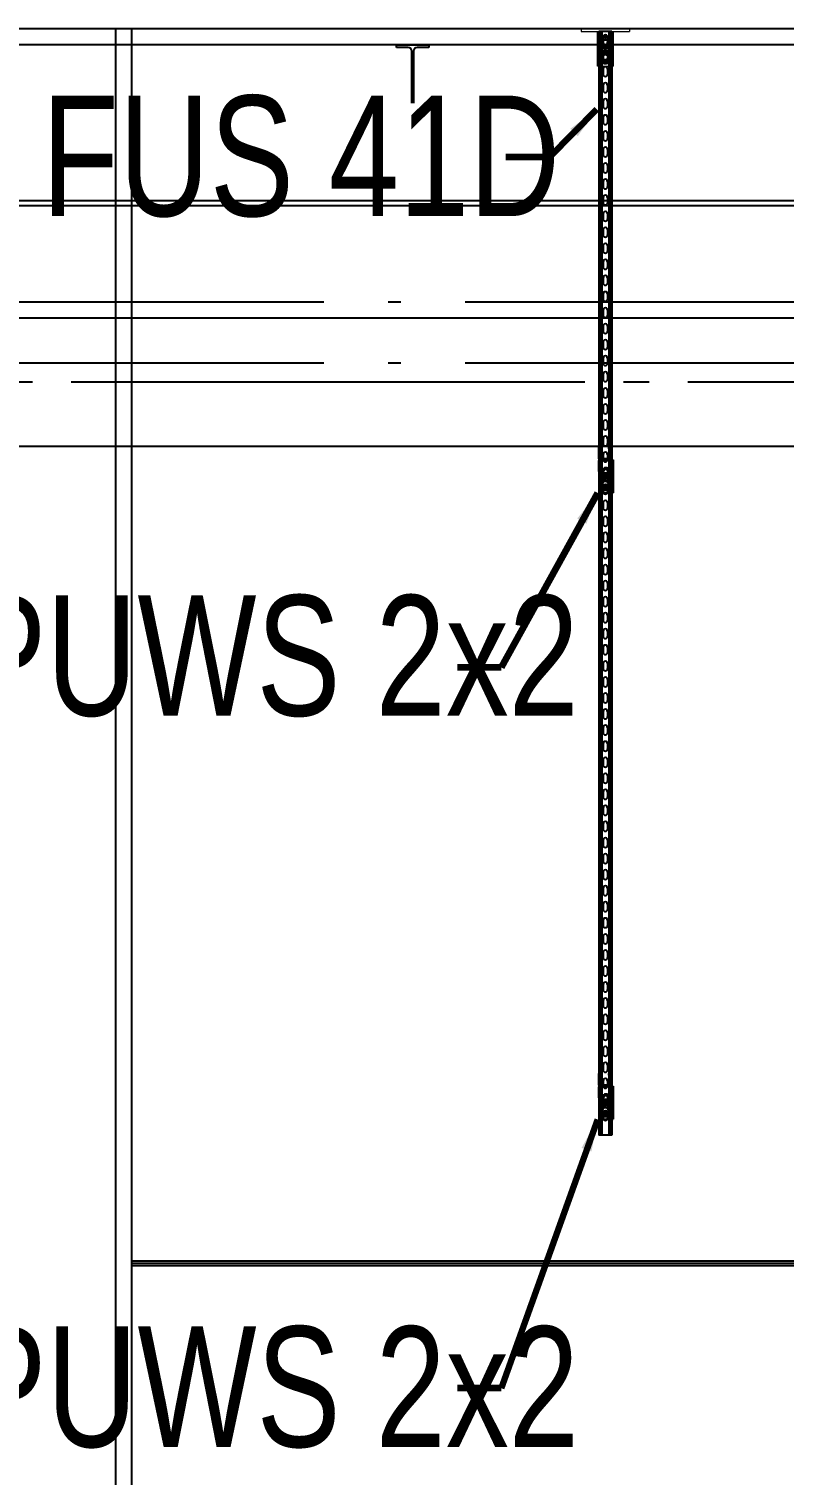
# Model space of a CAD drawing. Header units: millimetres. Extents: x 0 to 268175, y 0 to 74250.
# Drawn here: x 61491 to 63842, y 49296 to 53798 of the extents above; entities that cross this region are included whole.
import ezdxf
from ezdxf.enums import TextEntityAlignment as Align

# ---------------------------------------------------------------- set-up
doc = ezdxf.new("R2010")
doc.units = ezdxf.units.MM
doc.header["$LTSCALE"] = 200
for name, pattern in [('CEN-GAUN', [32.2, 30, -1, 0.2, -1]), ('CEN6', [12, 10, -0.75, 0.5, -0.75]), ('phl_thick', [0])]:
    doc.linetypes.add(name, pattern=pattern)
doc.layers.get('DEFPOINTS').update_dxf_attribs({"color": 137})
for name, color, linetype in [('1 CEN', 15, 'CEN-GAUN'), ('1 OA', 4, 'Continuous'), ('@@P3_P4 환상망 SUPPORT', 143, 'Continuous'), ('BA', 9, 'Continuous'), ('DI', 1, 'Continuous'), ('PIPE RACK', 6, 'Continuous')]:
    doc.layers.add(name, color=color, linetype=linetype)
doc.styles.add('GHS_DIM', font='romans.shx', dxfattribs={"width": 0.7, "bigfont": 'ghs.shx'})
doc.styles.get("Standard").update_dxf_attribs({"font": 'malgun.ttf'})
doc.styles.add('돋움체', font='gulim.ttc')
doc.styles.add('맑은고딕', font='malgun.ttf')
doc.dimstyles.new('DIM30', dxfattribs={"dimscale": 30, "dimtxt": 3, "dimasz": 1, "dimexe": 0, "dimexo": 0, "dimgap": 1, "dimtad": 1, "dimdec": 0, "dimzin": 0, "dimdsep": 46, "dimtxsty": 'Standard', "dimblk1": 'DOT', "dimblk2": 'DOT', "dimsah": 1, "dimcen": 0, "dimdle": 2, "dimclrd": 1, "dimclre": 1, "dimclrt": 2, "dimadec": 0, "dimazin": 0, "dimtfac": 1, "dimtdec": 0, "dimtix": 1, "dimtmove": 2, "dimatfit": 3, "dimldrblk": 'DOT', "dimfxl": 1, "dimtolj": 1, "dimtzin": 0, "dimarcsym": 0})
doc.dimstyles.new('LEADER50', dxfattribs={"dimscale": 0, "dimtxt": 100, "dimasz": 100, "dimexe": 50, "dimexo": 50, "dimgap": 40, "dimtad": 1, "dimdec": 0, "dimdsep": 46, "dimtxsty": 'GHS_DIM', "dimcen": 2.5, "dimclrd": 1, "dimclre": 1, "dimclrt": 2, "dimadec": 0, "dimazin": 0, "dimtfac": 1, "dimtdec": 0, "dimtofl": 0, "dimtmove": 0, "dimatfit": 3, "dimfxl": 30, "dimtvp": 1, "dimtolj": 1, "dimtzin": 0, "dimarcsym": 0})

# ---------------------------------------------------------------- blocks, each defined once
blk = doc.blocks.new('_DOT')
at = {"color": 0, "linetype": 'ByBlock'}
blk.add_line((-0.5, 0), (-1, 0), dxfattribs=at)
at = {"color": 0, "linetype": 'ByBlock', "const_width": 0.5}
blk.add_lwpolyline([(-0.25, 0, 1), (0.25, 0, 1)], format="xyb", close=True, dxfattribs=at)
blk = doc.blocks.new('*D4232')
at = {"layer": 'DEFPOINTS', "color": 0}
for p in [(63351.8, 49948.2), (64323.5, 49948.2), (63351.8, 46948.2)]:
    blk.add_point(p, dxfattribs=at)
at = {"layer": 'DI', "color": 1, "lineweight": -2}
for p, q in [((63351.8, 49948.2), (64323.5, 49948.2)), ((64323.5, 47048.2), (64323.5, 49848.2)), ((63351.8, 46948.2), (64323.5, 46948.2))]:
    blk.add_line(p, q, dxfattribs=at)
at = {"layer": 'DI', "color": 1, "linetype": 'ByBlock', "lineweight": -2, "xscale": 100, "yscale": 100, "zscale": 100}
for p, rotation in [((64323.5, 49948.2), 90), ((64323.5, 46948.2), 270)]:
    blk.add_blockref('_DOT', p, dxfattribs=dict(at, rotation=rotation))
at = {"layer": 'DI', "color": 2, "insert": (64068.6, 48448.2), "char_height": 300, "attachment_point": 5, "rotation": 90, "style": '맑은고딕'}
blk.add_mtext('\\A1;CH:3000', dxfattribs=at)
blk = doc.blocks.new('*U4274')
at = {"layer": '@@P3_P4 환상망 SUPPORT', "linetype": 'phl_thick'}
for p, q in [((-20.5, 0), (-20.5, 3435.997215)), ((-15.6, 0), (-15.6, 3435.997215)), ((-15.1, 0), (-15.1, 3435.997215)), ((-11, 0), (-11, 3435.997215)), ((11, 0), (11, 3435.997215)), ((15.1, 0), (15.1, 3435.997215)), ((15.6, 0), (15.6, 3435.997215)), ((20.5, 0), (20.5, 3435.997215)), ((-7, 3367), (-7, 3383)), ((7, 3367), (7, 3383)), ((-7, 3317), (-7, 3333)), ((7, 3317), (7, 3333)), ((-7, 3267), (-7, 3283)), ((7, 3267), (7, 3283)), ((-7, 3217), (-7, 3233)), ((7, 3217), (7, 3233)), ((-7, 3167), (-7, 3183)), ((7, 3167), (7, 3183)), ((-7, 3117), (-7, 3133)), ((7, 3117), (7, 3133)), ((-7, 3067), (-7, 3083)), ((7, 3067), (7, 3083)), ((-7, 3017), (-7, 3033)), ((7, 3017), (7, 3033)), ((-7, 2967), (-7, 2983)), ((7, 2967), (7, 2983)), ((-7, 2917), (-7, 2933)), ((7, 2917), (7, 2933)), ((-7, 2867), (-7, 2883)), ((7, 2867), (7, 2883)), ((-7, 2817), (-7, 2833)), ((7, 2817), (7, 2833)), ((-7, 2767), (-7, 2783)), ((7, 2767), (7, 2783)), ((-7, 2717), (-7, 2733)), ((7, 2717), (7, 2733)), ((-7, 2667), (-7, 2683)), ((7, 2667), (7, 2683)), ((-7, 2617), (-7, 2633)), ((7, 2617), (7, 2633)), ((-7, 2567), (-7, 2583)), ((7, 2567), (7, 2583)), ((-7, 2517), (-7, 2533)), ((7, 2517), (7, 2533)), ((-7, 2467), (-7, 2483)), ((7, 2467), (7, 2483)), ((-7, 2417), (-7, 2433)), ((7, 2417), (7, 2433)), ((-7, 2367), (-7, 2383)), ((7, 2367), (7, 2383)), ((-7, 2317), (-7, 2333)), ((7, 2317), (7, 2333)), ((-7, 2267), (-7, 2283)), ((7, 2267), (7, 2283)), ((-7, 2217), (-7, 2233)), ((7, 2217), (7, 2233)), ((-7, 2167), (-7, 2183)), ((7, 2167), (7, 2183)), ((-7, 2117), (-7, 2133)), ((7, 2117), (7, 2133)), ((-7, 2067), (-7, 2083)), ((7, 2067), (7, 2083)), ((-7, 2017), (-7, 2033)), ((7, 2017), (7, 2033)), ((-7, 1967), (-7, 1983)), ((7, 1967), (7, 1983)), ((-7, 1917), (-7, 1933)), ((7, 1917), (7, 1933)), ((-7, 1867), (-7, 1883)), ((7, 1867), (7, 1883)), ((-7, 1817), (-7, 1833)), ((7, 1817), (7, 1833)), ((-7, 1767), (-7, 1783)), ((7, 1767), (7, 1783)), ((-7, 1717), (-7, 1733)), ((7, 1717), (7, 1733)), ((-7, 1667), (-7, 1683)), ((7, 1667), (7, 1683)), ((-7, 1617), (-7, 1633)), ((7, 1617), (7, 1633)), ((-7, 1567), (-7, 1583)), ((7, 1567), (7, 1583)), ((-7, 1517), (-7, 1533)), ((7, 1517), (7, 1533)), ((-7, 1467), (-7, 1483)), ((7, 1467), (7, 1483)), ((-7, 1417), (-7, 1433)), ((7, 1417), (7, 1433)), ((-7, 1367), (-7, 1383)), ((7, 1367), (7, 1383)), ((-7, 1317), (-7, 1333)), ((7, 1317), (7, 1333)), ((-7, 1267), (-7, 1283)), ((7, 1267), (7, 1283)), ((-7, 1217), (-7, 1233)), ((7, 1217), (7, 1233)), ((-7, 1167), (-7, 1183)), ((7, 1167), (7, 1183)), ((-7, 1117), (-7, 1133)), ((7, 1117), (7, 1133)), ((-7, 1067), (-7, 1083)), ((7, 1067), (7, 1083)), ((-7, 1017), (-7, 1033)), ((7, 1017), (7, 1033)), ((-7, 967), (-7, 983)), ((7, 967), (7, 983)), ((-7, 917), (-7, 933)), ((7, 917), (7, 933)), ((-7, 867), (-7, 883)), ((7, 867), (7, 883)), ((-7, 817), (-7, 833)), ((7, 817), (7, 833)), ((-7, 767), (-7, 783)), ((7, 767), (7, 783)), ((-7, 717), (-7, 733)), ((7, 717), (7, 733)), ((-7, 667), (-7, 683)), ((7, 667), (7, 683)), ((-7, 617), (-7, 633)), ((7, 617), (7, 633)), ((-7, 567), (-7, 583)), ((7, 567), (7, 583)), ((-7, 517), (-7, 533)), ((7, 517), (7, 533)), ((-7, 467), (-7, 483)), ((7, 467), (7, 483)), ((-7, 417), (-7, 433)), ((7, 417), (7, 433)), ((-7, 367), (-7, 383)), ((7, 367), (7, 383)), ((-7, 317), (-7, 333)), ((7, 317), (7, 333)), ((-7, 267), (-7, 283)), ((7, 267), (7, 283)), ((-7, 217), (-7, 233)), ((7, 217), (7, 233)), ((-7, 167), (-7, 183)), ((7, 167), (7, 183)), ((-7, 117), (-7, 133)), ((7, 117), (7, 133)), ((-7, 67), (-7, 83)), ((7, 67), (7, 83)), ((-7, 17), (-7, 33)), ((7, 17), (7, 33))]:
    blk.add_line(p, q, dxfattribs=at)
at = {"layer": '@@P3_P4 환상망 SUPPORT', "linetype": 'Continuous'}
for p, q in [((-20.5, 3435.997215), (20.5, 3435.997215)), ((-20.5, 0), (20.5, 0))]:
    blk.add_line(p, q, dxfattribs=at)
at = {"layer": '@@P3_P4 환상망 SUPPORT', "linetype": 'phl_thick'}
for centre, start, end in [((0, 3383.000037), 0.000306258, 180.000306258), ((0, 3366.999963), 180.000306258, 0.000306258), ((0, 3333.000037), 0.000306258, 180.000306258), ((0, 3316.999963), 180.000306258, 0.000306258), ((0, 3283.000037), 0.000306258, 180.000306258), ((0, 3266.999963), 180.000306258, 0.000306258), ((0, 3233.000037), 0.000306258, 180.000306258), ((0, 3216.999963), 180.000306258, 0.000306258), ((0, 3183.000037), 0.000306258, 180.000306258), ((0, 3166.999963), 180.000306258, 0.000306258), ((0, 3133.000037), 0.000306258, 180.000306258), ((0, 3116.999963), 180.000306258, 0.000306258), ((0, 3083.000037), 0.000306258, 180.000306258), ((0, 3066.999963), 180.000306258, 0.000306258), ((0, 3033.000037), 0.000306258, 180.000306258), ((0, 3016.999963), 180.000306258, 0.000306258), ((0, 2983.000037), 0.000306258, 180.000306258), ((0, 2966.999963), 180.000306258, 0.000306258), ((0, 2933.000037), 0.000306258, 180.000306258), ((0, 2916.999963), 180.000306258, 0.000306258), ((0, 2883.000037), 0.000306258, 180.000306258), ((0, 2866.999963), 180.000306258, 0.000306258), ((0, 2833.000037), 0.000306258, 180.000306258), ((0, 2816.999963), 180.000306258, 0.000306258), ((0, 2783.000037), 0.000306258, 180.000306258), ((0, 2766.999963), 180.000306258, 0.000306258), ((0, 2733.000037), 0.000306258, 180.000306258), ((0, 2716.999963), 180.000306258, 0.000306258), ((0, 2683.000037), 0.000306258, 180.000306258), ((0, 2666.999963), 180.000306258, 0.000306258), ((0, 2633.000037), 0.000306258, 180.000306258), ((0, 2616.999963), 180.000306258, 0.000306258), ((0, 2583.000037), 0.000306258, 180.000306258), ((0, 2566.999963), 180.000306258, 0.000306258), ((0, 2533.000037), 0.000306258, 180.000306258), ((0, 2516.999963), 180.000306258, 0.000306258), ((0, 2483.000037), 0.000306258, 180.000306258), ((0, 2466.999963), 180.000306258, 0.000306258), ((0, 2433.000037), 0.000306258, 180.000306258), ((0, 2416.999963), 180.000306258, 0.000306258), ((0, 2383.000037), 0.000306258, 180.000306258), ((0, 2366.999963), 180.000306258, 0.000306258), ((0, 2333.000037), 0.000306258, 180.000306258), ((0, 2316.999963), 180.000306258, 0.000306258), ((0, 2283.000037), 0.000306258, 180.000306258), ((0, 2266.999963), 180.000306258, 0.000306258), ((0, 2233.000037), 0.000306258, 180.000306258), ((0, 2216.999963), 180.000306258, 0.000306258), ((0, 2183.000037), 0.000306258, 180.000306258), ((0, 2166.999963), 180.000306258, 0.000306258), ((0, 2133.000037), 0.000306258, 180.000306258), ((0, 2116.999963), 180.000306258, 0.000306258), ((0, 2083.000037), 0.000306258, 180.000306258), ((0, 2066.999963), 180.000306258, 0.000306258), ((0, 2033.000037), 0.000306258, 180.000306258), ((0, 2016.999963), 180.000306258, 0.000306258), ((0, 1983.000037), 0.000306258, 180.000306258), ((0, 1966.999963), 180.000306258, 0.000306258), ((0, 1933.000037), 0.000306258, 180.000306258), ((0, 1916.999963), 180.000306258, 0.000306258), ((0, 1883.000037), 0.000306258, 180.000306258), ((0, 1866.999963), 180.000306258, 0.000306258), ((0, 1833.000037), 0.000306258, 180.000306258), ((0, 1816.999963), 180.000306258, 0.000306258), ((0, 1783.000037), 0.000306258, 180.000306258), ((0, 1766.999963), 180.000306258, 0.000306258), ((0, 1733.000037), 0.000306258, 180.000306258), ((0, 1716.999963), 180.000306258, 0.000306258), ((0, 1683.000037), 0.000306258, 180.000306258), ((0, 1666.999963), 180.000306258, 0.000306258), ((0, 1633.000037), 0.000306258, 180.000306258), ((0, 1616.999963), 180.000306258, 0.000306258), ((0, 1583.000037), 0.000306258, 180.000306258), ((0, 1566.999963), 180.000306258, 0.000306258), ((0, 1533.000037), 0.000306258, 180.000306258), ((0, 1516.999963), 180.000306258, 0.000306258), ((0, 1483.000037), 0.000306258, 180.000306258), ((0, 1466.999963), 180.000306258, 0.000306258), ((0, 1433.000037), 0.000306258, 180.000306258), ((0, 1416.999963), 180.000306258, 0.000306258), ((0, 1383.000037), 0.000306258, 180.000306258), ((0, 1366.999963), 180.000306258, 0.000306258), ((0, 1333.000037), 0.000306258, 180.000306258), ((0, 1316.999963), 180.000306258, 0.000306258), ((0, 1283.000037), 0.000306258, 180.000306258), ((0, 1266.999963), 180.000306258, 0.000306258), ((0, 1233.000037), 0.000306258, 180.000306258), ((0, 1216.999963), 180.000306258, 0.000306258), ((0, 1183.000037), 0.000306258, 180.000306258), ((0, 1166.999963), 180.000306258, 0.000306258), ((0, 1133.000037), 0.000306258, 180.000306258), ((0, 1116.999963), 180.000306258, 0.000306258), ((0, 1083.000037), 0.000306258, 180.000306258), ((0, 1066.999963), 180.000306258, 0.000306258), ((0, 1033.000037), 0.000306258, 180.000306258), ((0, 1016.999963), 180.000306258, 0.000306258), ((0, 983.000037), 0.000306258, 180.000306258), ((0, 966.999963), 180.000306258, 0.000306258), ((0, 933.000037), 0.000306258, 180.000306258), ((0, 916.999963), 180.000306258, 0.000306258), ((0, 883.000037), 0.000306258, 180.000306258), ((0, 866.999963), 180.000306258, 0.000306258), ((0, 833.000037), 0.000306258, 180.000306258), ((0, 816.999963), 180.000306258, 0.000306258), ((0, 783.000037), 0.000306258, 180.000306258), ((0, 766.999963), 180.000306258, 0.000306258), ((0, 733.000037), 0.000306258, 180.000306258), ((0, 716.999963), 180.000306258, 0.000306258), ((0, 683.000037), 0.000306258, 180.000306258), ((0, 666.999963), 180.000306258, 0.000306258), ((0, 633.000037), 0.000306258, 180.000306258), ((0, 616.999963), 180.000306258, 0.000306258), ((0, 583.000037), 0.000306258, 180.000306258), ((0, 566.999963), 180.000306258, 0.000306258), ((0, 533.000037), 0.000306258, 180.000306258), ((0, 516.999963), 180.000306258, 0.000306258), ((0, 483.000037), 0.000306258, 180.000306258), ((0, 466.999963), 180.000306258, 0.000306258), ((0, 433.000037), 0.000306258, 180.000306258), ((0, 416.999963), 180.000306258, 0.000306258), ((0, 383.000037), 0.000306258, 180.000306258), ((0, 366.999963), 180.000306258, 0.000306258), ((0, 333.000037), 0.000306258, 180.000306258), ((0, 316.999963), 180.000306258, 0.000306258), ((0, 283.000037), 0.000306258, 180.000306258), ((0, 266.999963), 180.000306258, 0.000306258), ((0, 233.000037), 0.000306258, 180.000306258), ((0, 216.999963), 180.000306258, 0.000306258), ((0, 183.000037), 0.000306258, 180.000306258), ((0, 166.999963), 180.000306258, 0.000306258), ((0, 133.000037), 0.000306258, 180.000306258), ((0, 116.999963), 180.000306258, 0.000306258), ((0, 83.000037), 0.000306258, 180.000306258), ((0, 66.999963), 180.000306258, 0.000306258), ((0, 33.000037), 0.000306258, 180.000306258), ((0, 16.999963), 180.000306258, 0.000306258)]:
    blk.add_arc(centre, 7, start, end, dxfattribs=at)
blk = doc.blocks.new('A$C1199bcb0')
at = {"layer": '@@P3_P4 환상망 SUPPORT', "color": 2, "linetype": 'phl_thick'}
for p, q in [((-18, 6), (-17.99649, 6.117777)), ((-18, -6), (-18, 6)), ((-17.99649, 6.117777), (-17.986084, 6.235472)), ((-17.986084, 6.235472), (-17.968693, 6.352408)), ((-17.968693, 6.352408), (-17.944448, 6.467915)), ((-17.944448, 6.467915), (-17.913618, 6.581325)), ((-17.913618, 6.581325), (-17.876478, 6.691977)), ((-17.876478, 6.691977), (-17.832987, 6.800099)), ((-17.832987, 6.800099), (-17.782843, 6.90625)), ((-17.782843, 6.90625), (-17.726339, 7.009788)), ((-17.726339, 7.009788), (-17.663683, 7.110023)), ((-17.663683, 7.110023), (-17.595186, 7.206336)), ((-17.595186, 7.206336), (-17.521322, 7.298238)), ((-17.521322, 7.298238), (-17.442581, 7.385253)), ((-17.442581, 7.385253), (-17.359451, 7.466933)), ((-17.359451, 7.466933), (-17.272411, 7.54299)), ((-17.272411, 7.54299), (-17.182116, 7.613221)), ((-17.182116, 7.613221), (-17.089214, 7.677382)), ((-17.089214, 7.677382), (-16.99437, 7.735268)), ((-16.99437, 7.735268), (-16.898317, 7.78686)), ((-16.898317, 7.78686), (-16.801819, 7.832213)), ((-16.801819, 7.832213), (-16.705605, 7.871396)), ((-16.705605, 7.871396), (-16.608332, 7.905217)), ((-16.608332, 7.905217), (-16.509245, 7.934047)), ((-16.509245, 7.934047), (-16.408728, 7.957771)), ((-16.408728, 7.957771), (-16.307163, 7.976272)), ((-16.307163, 7.976272), (-16.204935, 7.989459)), ((-16.204935, 7.989459), (-16.102423, 7.997347)), ((-16.102423, 7.997347), (-16, 8)), ((-16, 8), (-14.439052, 8)), ((-14.439049, 8.000031), (-14.231407, 8.004602)), ((-14.231407, 8.004602), (-14.024026, 8.018427)), ((-14.024026, 8.018427), (-13.817566, 8.041426)), ((-13.817566, 8.041426), (-13.612699, 8.073442)), ((-13.612699, 8.073442), (-13.410096, 8.114311)), ((-13.410096, 8.114311), (-13.208317, 8.164452)), ((-13.208317, 8.164452), (-13.002339, 8.225616)), ((-13.002339, 8.225616), (-12.793396, 8.298335)), ((-12.793396, 8.298335), (-12.583125, 8.383024)), ((-12.583125, 8.383024), (-12.373108, 8.479752)), ((-12.373108, 8.479752), (-12.202334, 8.568009)), ((-12.202334, 8.568009), (-12.032001, 8.66519)), ((-12.032001, 8.66519), (-11.862731, 8.771353)), ((-11.862731, 8.771353), (-11.69539, 8.886751)), ((-11.69539, 8.886751), (-11.530483, 9.011345)), ((-11.530483, 9.011345), (-11.36902, 9.14507)), ((-11.36902, 9.14507), (-11.212824, 9.286802)), ((-11.212824, 9.286802), (-11.06258, 9.43597)), ((-11.06258, 9.43597), (-10.918729, 9.592018)), ((-10.918729, 9.592018), (-10.782094, 9.754732)), ((-10.782094, 9.754732), (-10.652928, 9.923378)), ((-10.652928, 9.923378), (-10.532238, 10.096755)), ((-10.532238, 10.096755), (-10.420465, 10.273729)), ((-10.420465, 10.273729), (-10.317712, 10.453605)), ((-10.317712, 10.453605), (-10.224151, 10.635519)), ((-10.224151, 10.635519), (-10.14017, 10.817799)), ((-10.14017, 10.817799), (-10.065554, 10.999621)), ((-10.065554, 10.999621), (-10, 11.18034)), ((-10, 11.18034), (-7.5, 18.540497)), ((-8.5, -4.129467), (-8.5, 4.129467)), ((-7.862192, 17.474161), (-8, 17.5)), ((-8, 17.068443), (-8, 17.5)), ((-7.826223, 5.296482), (-7.478477, 5.497254)), ((-7.478477, 5.497254), (-7.13805, 5.6938)), ((-7.13805, 5.6938), (-6.803941, 5.886698)), ((-6.803941, 5.886698), (-6.475198, 6.076497)), ((-6.475198, 6.076497), (-6.150906, 6.263728)), ((-6.150906, 6.263728), (-5.830178, 6.4489)), ((-5.830178, 6.4489), (-5.512148, 6.632514)), ((-5.512148, 6.632514), (-4.880781, 6.997035)), ((-4.880781, 6.997035), (-4.565745, 7.17892)), ((-4.565745, 7.17892), (-4.25, 7.361216)), ((-4.25, 7.361216), (-3.934255, 7.543511)), ((-3.934255, 7.543511), (-3.619219, 7.725397)), ((-3.619219, 7.725397), (-3.304035, 7.907369)), ((-3.304035, 7.907369), (-2.987851, 8.089918)), ((-2.987851, 8.089918), (-2.669822, 8.273532)), ((-2.669822, 8.273532), (-2.349094, 8.458704)), ((-2.349094, 8.458704), (-2.024802, 8.645934)), ((-2.024802, 8.645934), (-1.696059, 8.835734)), ((-1.696059, 8.835734), (-1.361951, 9.028632)), ((-1.361951, 9.028632), (-1.021523, 9.225178)), ((-1.021523, 9.225178), (-0.673776, 9.425949)), ((1.09777, 9.181157), (0.673776, 9.425949)), ((1.511166, 8.942483), (1.09777, 9.181157)), ((1.91576, 8.70889), (1.511166, 8.942483)), ((2.313254, 8.479397), (1.91576, 8.70889)), ((2.705276, 8.253062), (2.313254, 8.479397)), ((3.093409, 8.028974), (2.705276, 8.253062)), ((3.479206, 7.806234), (3.093409, 8.028974)), ((3.864216, 7.583949), (3.479206, 7.806234)), ((4.597267, 7.160721), (3.864216, 7.583949)), ((4.943779, 6.960663), (4.597267, 7.160721)), ((5.290677, 6.760381), (4.943779, 6.960663)), ((5.639091, 6.559224), (5.290677, 6.760381)), ((5.990151, 6.356539), (5.639091, 6.559224)), ((6.344997, 6.151669), (5.990151, 6.356539)), ((6.704797, 5.943938), (6.344997, 6.151669)), ((7.444122, 5.517089), (6.704797, 5.943938)), ((7.826223, 5.296482), (7.444122, 5.517089)), ((10, 11.18034), (7.5, 18.540497)), ((8.5, -4.129467), (8.5, 4.129467)), ((10.0619, 11.00917), (10, 11.18034)), ((10.131785, 10.837331), (10.0619, 11.00917)), ((10.20982, 10.665387), (10.131785, 10.837331)), ((10.296167, 10.493907), (10.20982, 10.665387)), ((10.390993, 10.323456), (10.296167, 10.493907)), ((10.494428, 10.154656), (10.390993, 10.323456)), ((10.605843, 9.989169), (10.494428, 10.154656)), ((10.724691, 9.827928), (10.605843, 9.989169)), ((10.850639, 9.671434), (10.724691, 9.827928)), ((10.983347, 9.520192), (10.850639, 9.671434)), ((11.122479, 9.374703), (10.983347, 9.520192)), ((11.26755, 9.235579), (11.122479, 9.374703)), ((11.417344, 9.103769), (11.26755, 9.235579)), ((11.571177, 8.979536), (11.417344, 9.103769)), ((11.728471, 8.863041), (11.571177, 8.979536)), ((11.888385, 8.754602), (11.728471, 8.863041)), ((12.049542, 8.654679), (11.888385, 8.754602)), ((12.211309, 8.563124), (12.049542, 8.654679)), ((12.373108, 8.479752), (12.211309, 8.563124)), ((12.583125, 8.383024), (12.373118, 8.4798)), ((12.793396, 8.298335), (12.583125, 8.383024)), ((13.002339, 8.225616), (12.793396, 8.298335)), ((13.208317, 8.164452), (13.002339, 8.225616)), ((13.410096, 8.114311), (13.208317, 8.164452)), ((13.612699, 8.073442), (13.410096, 8.114311)), ((13.817566, 8.041426), (13.612699, 8.073442)), ((14.024026, 8.018427), (13.817566, 8.041426)), ((14.231407, 8.004602), (14.024026, 8.018427)), ((14.439052, 8), (14.231407, 8.004602)), ((14.439052, 8), (14.690674, 8)), ((14.690674, 8), (14.945595, 8)), ((14.945595, 8), (15.203898, 8)), ((15.203898, 8), (15.465673, 8)), ((15.465673, 8), (15.731009, 8)), ((15.731009, 8), (16, 8)), ((16.102423, 7.997347), (16, 8)), ((16.204935, 7.989459), (16.102423, 7.997347)), ((16.307163, 7.976272), (16.204935, 7.989459)), ((16.408728, 7.957771), (16.307163, 7.976272)), ((16.509245, 7.934047), (16.408728, 7.957771)), ((16.608332, 7.905217), (16.509245, 7.934047)), ((16.705605, 7.871395), (16.608332, 7.905217)), ((16.801819, 7.832213), (16.705605, 7.871395)), ((16.898317, 7.78686), (16.801819, 7.832213)), ((16.99437, 7.735268), (16.898317, 7.78686)), ((17.089214, 7.677382), (16.99437, 7.735268)), ((17.182116, 7.613221), (17.089214, 7.677382)), ((17.272411, 7.54299), (17.182116, 7.613221)), ((17.359451, 7.466933), (17.272411, 7.54299)), ((17.442581, 7.385253), (17.359451, 7.466933)), ((17.521322, 7.298238), (17.442581, 7.385253)), ((17.595186, 7.206336), (17.521322, 7.298238)), ((17.663683, 7.110023), (17.595186, 7.206336)), ((17.726339, 7.009788), (17.663683, 7.110023)), ((17.782843, 6.90625), (17.726339, 7.009788)), ((17.832987, 6.800099), (17.782843, 6.90625)), ((17.876478, 6.691977), (17.832987, 6.800099)), ((17.913618, 6.581325), (17.876478, 6.691977)), ((17.944448, 6.467915), (17.913618, 6.581325)), ((17.968693, 6.352408), (17.944448, 6.467915)), ((17.986084, 6.235472), (17.968693, 6.352408)), ((17.99649, 6.117777), (17.986084, 6.235472)), ((18, 6), (17.99649, 6.117777)), ((18, -6), (18, 6)), ((-17.99649, -6.117777), (-18, -6)), ((-17.986084, -6.235472), (-17.99649, -6.117777)), ((-17.968693, -6.352408), (-17.986084, -6.235472)), ((-17.944448, -6.467915), (-17.968693, -6.352408)), ((-17.913618, -6.581325), (-17.944448, -6.467915)), ((-17.876478, -6.691977), (-17.913618, -6.581325)), ((-17.832987, -6.800099), (-17.876478, -6.691977)), ((-17.782843, -6.90625), (-17.832987, -6.800099)), ((-17.726339, -7.009788), (-17.782843, -6.90625)), ((-17.663683, -7.110023), (-17.726339, -7.009788)), ((-17.595186, -7.206336), (-17.663683, -7.110023)), ((-17.521322, -7.298238), (-17.595186, -7.206336)), ((-17.442581, -7.385253), (-17.521322, -7.298238)), ((-17.359451, -7.466933), (-17.442581, -7.385253)), ((-17.272411, -7.54299), (-17.359451, -7.466933)), ((-17.182116, -7.613221), (-17.272411, -7.54299)), ((-17.089214, -7.677382), (-17.182116, -7.613221)), ((-16.99437, -7.735268), (-17.089214, -7.677382)), ((-16.898317, -7.78686), (-16.99437, -7.735268)), ((-16.801819, -7.832213), (-16.898317, -7.78686)), ((-16.705605, -7.871395), (-16.801819, -7.832213)), ((-16.608332, -7.905217), (-16.705605, -7.871395)), ((-16.509245, -7.934047), (-16.608332, -7.905217)), ((-16.408728, -7.957771), (-16.509245, -7.934047)), ((-16.307163, -7.976272), (-16.408728, -7.957771)), ((-16.204935, -7.989459), (-16.307163, -7.976272)), ((-16.102423, -7.997347), (-16.204935, -7.989459)), ((-16, -8), (-16.102423, -7.997347)), ((-16, -8), (-14.439052, -8)), ((-14.231407, -8.004602), (-14.439052, -8)), ((-14.024026, -8.018427), (-14.231407, -8.004602)), ((-13.817566, -8.041426), (-14.024026, -8.018427)), ((-13.612699, -8.073442), (-13.817566, -8.041426)), ((-13.410096, -8.114311), (-13.612699, -8.073442)), ((-13.208317, -8.164452), (-13.410096, -8.114311)), ((-13.002339, -8.225616), (-13.208317, -8.164452)), ((-12.793396, -8.298335), (-13.002339, -8.225616)), ((-12.583125, -8.383024), (-12.793396, -8.298335)), ((-12.373118, -8.4798), (-12.583125, -8.383024)), ((-12.202317, -8.567993), (-12.373108, -8.479752)), ((-12.031596, -8.665364), (-12.202317, -8.567993)), ((-11.861625, -8.77208), (-12.031596, -8.665364)), ((-11.693248, -8.888251), (-11.861625, -8.77208)), ((-11.528074, -9.013275), (-11.693248, -8.888251)), ((-11.366937, -9.146872), (-11.528074, -9.013275)), ((-11.210513, -9.288848), (-11.366937, -9.146872)), ((-11.059873, -9.438622), (-11.210513, -9.288848)), ((-10.916073, -9.595039), (-11.059873, -9.438622)), ((-10.779813, -9.757758), (-10.916073, -9.595039)), ((-10.651197, -9.925931), (-10.779813, -9.757758)), ((-10.530719, -10.099052), (-10.651197, -9.925931)), ((-10.41886, -10.276366), (-10.530719, -10.099052)), ((-10.316502, -10.45592), (-10.41886, -10.276366)), ((-10.223629, -10.63676), (-10.316502, -10.45592)), ((-10.140051, -10.81822), (-10.223629, -10.63676)), ((-10.065572, -10.999636), (-10.140051, -10.81822)), ((-10, -11.18034), (-10.065572, -10.999636)), ((-7.5, -18.540497), (-10, -11.18034)), ((-7.444122, -5.517089), (-7.826223, -5.296482)), ((-6.704797, -5.943938), (-7.444122, -5.517089)), ((-6.344997, -6.151669), (-6.704797, -5.943938)), ((-5.990151, -6.356539), (-6.344997, -6.151669)), ((-5.639091, -6.559224), (-5.990151, -6.356539)), ((-5.290677, -6.760381), (-5.639091, -6.559224)), ((-4.943779, -6.960663), (-5.290677, -6.760381)), ((-4.597267, -7.160721), (-4.943779, -6.960663)), ((-4.25, -7.361216), (-4.597267, -7.160721)), ((-3.864216, -7.583949), (-4.25, -7.361216)), ((-3.479206, -7.806234), (-3.864216, -7.583949)), ((-3.093409, -8.028974), (-3.479206, -7.806234)), ((-2.705276, -8.253062), (-3.093409, -8.028974)), ((-2.313254, -8.479397), (-2.705276, -8.253062)), ((-1.91576, -8.70889), (-2.313254, -8.479397)), ((-1.511166, -8.942483), (-1.91576, -8.70889)), ((-1.09777, -9.181157), (-1.511166, -8.942483)), ((-0.673776, -9.425949), (-1.09777, -9.181157)), ((0.673776, -9.425949), (1.09777, -9.181157)), ((1.09777, -9.181157), (1.511166, -8.942483)), ((1.511166, -8.942483), (1.91576, -8.70889)), ((1.91576, -8.70889), (2.313254, -8.479397)), ((2.313254, -8.479397), (2.705276, -8.253062)), ((2.705276, -8.253062), (3.093409, -8.028974)), ((3.093409, -8.028974), (3.479206, -7.806234)), ((3.479206, -7.806234), (3.864216, -7.583949)), ((3.864216, -7.583949), (4.25, -7.361216)), ((4.25, -7.361216), (4.597267, -7.160721)), ((4.597267, -7.160721), (4.943779, -6.960663)), ((4.943779, -6.960663), (5.290677, -6.760381)), ((5.290677, -6.760381), (5.639091, -6.559224)), ((5.639091, -6.559224), (5.990151, -6.356539)), ((5.990151, -6.356539), (6.344997, -6.151669)), ((6.344997, -6.151669), (6.704797, -5.943938)), ((6.704797, -5.943938), (7.070754, -5.732653)), ((7.070754, -5.732653), (7.444122, -5.517089)), ((7.444122, -5.517089), (7.826223, -5.296482)), ((7.5, -18.540497), (10, -11.18034)), ((8, -17.5), (7.862205, -17.474163)), ((8, -17.5), (8, -17.068485)), ((10, -11.18034), (10.079742, -10.963325)), ((10.079742, -10.963325), (10.172623, -10.744906)), ((10.172623, -10.744906), (10.279159, -10.526212)), ((10.279159, -10.526212), (10.399189, -10.309495)), ((10.399189, -10.309495), (10.532238, -10.096755)), ((10.532238, -10.096755), (10.678125, -9.889198)), ((10.678125, -9.889198), (10.835908, -9.688932)), ((10.835908, -9.688932), (11.004268, -9.497615)), ((11.004268, -9.497615), (11.182281, -9.316057)), ((11.182281, -9.316057), (11.36902, -9.14507)), ((11.36902, -9.14507), (11.563231, -8.985682)), ((11.563231, -8.985682), (11.762086, -8.839511)), ((11.762086, -8.839511), (11.96414, -8.706587)), ((11.96414, -8.706587), (12.168209, -8.586729)), ((12.168209, -8.586729), (12.373108, -8.479752)), ((12.373108, -8.479752), (12.583125, -8.383024)), ((12.583125, -8.383024), (12.793396, -8.298335)), ((12.793396, -8.298335), (13.002339, -8.225616)), ((13.002339, -8.225616), (13.208317, -8.164452)), ((13.208317, -8.164452), (13.410096, -8.114311)), ((13.410096, -8.114311), (13.612699, -8.073442)), ((13.612699, -8.073442), (13.817566, -8.041426)), ((13.817566, -8.041426), (14.024026, -8.018427)), ((14.024026, -8.018427), (14.231407, -8.004602)), ((14.231407, -8.004602), (14.439052, -8)), ((14.439052, -8), (14.690674, -8)), ((14.690674, -8), (14.945595, -8)), ((14.945595, -8), (15.203898, -8)), ((15.203898, -8), (15.465673, -8)), ((15.465673, -8), (15.731009, -8)), ((15.731009, -8), (16, -8)), ((16, -8), (16.102423, -7.997347)), ((16.102423, -7.997347), (16.204935, -7.989459)), ((16.204935, -7.989459), (16.307163, -7.976272)), ((16.307163, -7.976272), (16.408728, -7.957771)), ((16.408728, -7.957771), (16.509245, -7.934047)), ((16.509245, -7.934047), (16.608332, -7.905217)), ((16.608332, -7.905217), (16.705605, -7.871396)), ((16.705605, -7.871396), (16.801819, -7.832213)), ((16.801819, -7.832213), (16.898317, -7.78686)), ((16.898317, -7.78686), (16.99437, -7.735268)), ((16.99437, -7.735268), (17.089214, -7.677382)), ((17.089214, -7.677382), (17.182116, -7.613221)), ((17.182116, -7.613221), (17.272411, -7.54299)), ((17.272411, -7.54299), (17.359451, -7.466933)), ((17.359451, -7.466933), (17.442581, -7.385253)), ((17.442581, -7.385253), (17.521322, -7.298238)), ((17.521322, -7.298238), (17.595186, -7.206336)), ((17.595186, -7.206336), (17.663683, -7.110023)), ((17.663683, -7.110023), (17.726339, -7.009788)), ((17.726339, -7.009788), (17.782843, -6.90625)), ((17.782843, -6.90625), (17.832987, -6.800099)), ((17.832987, -6.800099), (17.876478, -6.691977)), ((17.876478, -6.691977), (17.913618, -6.581325)), ((17.913618, -6.581325), (17.944448, -6.467915)), ((17.944448, -6.467915), (17.968693, -6.352408)), ((17.968693, -6.352408), (17.986084, -6.235472)), ((17.986084, -6.235472), (17.99649, -6.117777)), ((17.99649, -6.117777), (18, -6))]:
    blk.add_line(p, q, dxfattribs=at)
for radius in [10.3, 8.5]:
    blk.add_circle((0, 0), radius, dxfattribs=at)
for radius, start, end in [(15, 145.575707658, 214.424292384), (15, 48.189685111, 131.810314902), (9.45, 145.911393746, 154.088606254), (20, 67.975687163, 112.024312837), (9.45, 85.911393747, 94.088606253), (9.45, 25.911393746, 34.088606254), (15, 0, 34.424292384), (15, 325.575707658, 0), (15, 228.189685098, 311.810314889), (9.45, 205.911393746, 214.088606254), (20, 247.975687163, 292.024312837), (9.45, 265.911393747, 274.088606253), (9.45, 325.911393746, 334.088606254)]:
    blk.add_arc((0, 0), radius, start, end, dxfattribs=at)
blk = doc.blocks.new('A$Cbeba9721')
at = {"layer": '@@P3_P4 환상망 SUPPORT', "color": 5, "linetype": 'Continuous', "lineweight": 0}
for p, q in [((-75, 0), (75, 0)), ((-75, 0), (-75, -8)), ((75, 0), (75, -8)), ((-75, -8), (75, -8)), ((-25, -116), (-25, -8)), ((-8.2, -25), (-8.2, -35.3)), ((7.2, -24), (-7.2, -24)), ((8.2, -35.3), (8.2, -25)), ((25, -116), (25, -8)), ((-8.2, -48.7), (-8.2, -59)), ((-8.2, -71), (-8.2, -81.3)), ((-7.2, -60), (7.2, -60)), ((7.2, -70), (-7.2, -70)), ((8.2, -59), (8.2, -48.7)), ((8.2, -81.3), (8.2, -71)), ((-17, -116), (-25, -116)), ((-17, -116), (17, -116)), ((-8.2, -94.7), (-8.2, -105)), ((-7.2, -106), (7.2, -106)), ((8.2, -105), (8.2, -94.7)), ((25, -116), (17, -116))]:
    blk.add_line(p, q, dxfattribs=at)
for centre, radius, start, end in [((0, -42), 10.7, 140.7731, 219.2269), ((-7.2, -25), 1, 90, 180), ((7.2, -25), 1, 0, 90), ((0, -42), 10.7, 320.7731, 39.2269), ((0, -88), 10.7, 140.7731, 219.2269), ((-7.2, -71), 1, 90, 180), ((-7.2, -59), 1, 180, 270), ((7.2, -59), 1, 270, 0), ((7.2, -71), 1, 0, 90), ((0, -88), 10.7, 320.7731, 39.2269), ((-7.2, -105), 1, 180, 270), ((7.2, -105), 1, 270, 0)]:
    blk.add_arc(centre, radius, start, end, dxfattribs=at)
at = {"layer": '@@P3_P4 환상망 SUPPORT', "color": 2}
for p in [(0, -42), (0, -88)]:
    blk.add_blockref('A$C1199bcb0', p, dxfattribs=at)
blk = doc.blocks.new('A$C5ad7675c')
at = {"layer": '@@P3_P4 환상망 SUPPORT', "color": 1, "linetype": 'phl_thick'}
for p, q in [((-20.5, 31.329156), (-20.5, 36.1)), ((-20.5, 4.099998), (-20.5, 29.670844)), ((-18, 4.099998), (-18, 36.1)), ((-16.4, 2.5), (16.4, 2.5)), ((-15.6, 41), (-15.1, 41)), ((-15.6, 38.5), (-15.1, 38.5)), ((-13.5, 33.5), (-13.5, 36.9)), ((-13.5, 33.5), (-11, 33.5)), ((-11, 33.5), (-11, 36.9)), ((11, 33.5), (11, 36.9)), ((11, 33.5), (13.5, 33.5)), ((13.5, 33.5), (13.5, 36.9)), ((15.1, 41), (15.6, 41)), ((15.1, 38.5), (15.6, 38.5)), ((18, 4.099998), (18, 36.1)), ((20.5, 31.329156), (20.5, 36.1)), ((20.5, 4.099998), (20.5, 29.670844)), ((-20.5, -29.670845), (-20.5, -4.099998)), ((-20.5, -36.099998), (-20.5, -31.329155)), ((-18, -36.099998), (-18, -4.099998)), ((-16.4, -2.5), (16.4, -2.5)), ((-15.6, -38.5), (-15.1, -38.5)), ((-15.6, -41), (-15.1, -41)), ((-13.5, -33.5), (-11, -33.5)), ((-13.5, -36.900002), (-13.5, -33.5)), ((-11, -36.900002), (-11, -33.5)), ((11, -33.5), (13.5, -33.5)), ((11, -36.900002), (11, -33.5)), ((13.5, -36.900002), (13.5, -33.5)), ((15.1, -38.5), (15.6, -38.5)), ((15.1, -41), (15.6, -41)), ((18, -36.099998), (18, -4.099998)), ((20.5, -29.670845), (20.5, -4.099998)), ((20.5, -36.099998), (20.5, -31.329155))]:
    blk.add_line(p, q, dxfattribs=at)
for centre, radius, start, end in [((-19.25, 31.329156), 1.250001, 180, 213.557307364), ((-15.6, 36.1), 4.9, 89.999999912, 180), ((-19.25, 29.670844), 1.25, 146.442689657, 180), ((-16.4, 4.1), 4.1, 180, 270.000005194), ((-16.4, -4.1), 4.1, 89.999994806, 180), ((-20.5, 30.5), 0.25, 326.44268655, 33.55731345), ((-15.6, 36.1), 2.4, 90.000009503, 180), ((-16.4, 4.1), 1.6, 180, 270.000013671), ((-15.1, 36.9), 4.1, 0, 89.999999863), ((-15.1, 36.9), 1.6, 0, 90.000013671), ((15.1, 36.9), 4.1, 90.000000137, 180), ((15.1, 36.9), 1.6, 89.999986329, 180), ((15.6, 36.1), 4.9, 0, 90.000000087), ((15.6, 36.1), 2.4, 0, 89.999990497), ((16.4, 4.1), 1.6, 269.999986329, 0), ((16.4, 4.1), 4.1, 269.999994806, 0), ((16.4, -4.1), 4.1, 0, 90.000005194), ((20.5, 30.5), 0.25, 146.44268655, 213.55731345), ((19.25, 31.329156), 1.25, 326.442689657, 0), ((19.25, 29.670844), 1.250001, 0, 33.557307364), ((-19.25, -29.670844), 1.250001, 180.000058006, 213.55738022), ((-19.25, -31.329156), 1.25, 146.442616801, 180), ((-15.6, -36.1), 4.9, 180, 269.999995627), ((-20.5, -30.5), 0.25, 326.443050827, 33.556949173), ((-16.4, -4.1), 1.6, 89.999986329, 180), ((-15.6, -36.1), 2.4, 180, 269.999990497), ((-15.1, -36.9), 1.6, 269.999986329, 0), ((-15.1, -36.9), 4.1, 269.999994806, 0), ((15.1, -36.9), 4.1, 180, 270.000005194), ((15.1, -36.9), 1.6, 180, 270.000013671), ((15.6, -36.1), 2.4, 270.000009503, 0), ((15.6, -36.1), 4.9, 270.000004373, 0), ((16.4, -4.1), 1.6, 0, 90.000013671), ((20.5, -30.5), 0.25, 146.443050827, 213.556949173), ((19.25, -29.670844), 1.25, 326.442616801, 0), ((19.25, -31.329156), 1.250001, 0.000058006, 33.55738022)]:
    blk.add_arc(centre, radius, start, end, dxfattribs=at)
blk = doc.blocks.new('A$Cd080613a')
at = {"layer": '@@P3_P4 환상망 SUPPORT', "color": 2, "linetype": 'phl_thick'}
for p, q in [((-20, 4.434), (-18.540497, 4.434)), ((-20, 1.034), (-20, 4.434)), ((-20, 1.034), (-18.540497, 1.034)), ((-18.540497, 4.434), (-11.18034, 4.434)), ((-18.540497, 1.034), (-18.540497, 4.434)), ((-18.540497, 1.034), (-11.18034, 1.034)), ((-13.5, 0), (-13.5, 1.034)), ((-13.5, 0), (-8, 0)), ((-11.18034, 4.434), (-10.999621, 4.526016)), ((-11.18034, 1.034), (-11.18034, 4.434)), ((-11.18034, 1.034), (-8.008727, 1.034)), ((-10.999621, 4.526016), (-10.817799, 4.607405)), ((-10.817799, 4.607405), (-10.635521, 4.678167)), ((-10.635521, 4.678167), (-10.453605, 4.738253)), ((-10.5, -10.466), (-10.5, 0)), ((-10.453605, 4.738253), (-10.273729, 4.787376)), ((-10.309559, 6.434007), (10.309559, 6.434007)), ((-10.273729, 4.787376), (-10.096742, 4.825514)), ((-10.096742, 4.825514), (-9.923378, 4.852767)), ((-9.923378, 4.852767), (-9.754732, 4.869109)), ((-9.754732, 4.869109), (-9.592018, 4.874416)), ((-9.43597, 4.869011), (-9.592018, 4.874416)), ((-9.45, 12.285517), (-8.5, 12.834)), ((-9.45, 12.285517), (-9.425949, 12.285517)), ((-9.45, 6.434), (-9.45, 12.285517)), ((-9.286802, 4.852541), (-9.43597, 4.869011)), ((-9.425949, 12.285517), (-9.225178, 12.382765)), ((-9.425949, 6.434), (-9.425949, 12.285517)), ((-9.14507, 4.825103), (-9.286802, 4.852541)), ((-9.225178, 12.382765), (-9.028632, 12.46982)), ((-9.011345, 4.786714), (-9.14507, 4.825103)), ((-9.028632, 12.46982), (-8.835734, 12.547031)), ((-8.886751, 4.737605), (-9.011345, 4.786714)), ((-8.771402, 4.677806), (-8.886751, 4.737605)), ((-8.835734, 12.547031), (-8.645934, 12.614685)), ((-8.66519, 4.60729), (-8.771402, 4.677806)), ((-8.568009, 4.52603), (-8.66519, 4.60729)), ((-8.645934, 12.614685), (-8.458704, 12.673015)), ((-8.479752, 4.434), (-8.568009, 4.52603)), ((-8.5, 12.834), (8.5, 12.834)), ((-8.383024, 4.342905), (-8.479752, 4.434)), ((-8.479752, 4.434), (8.479752, 4.434)), ((-8.458704, 12.673015), (-8.273532, 12.722205)), ((-8.298335, 4.244727), (-8.383024, 4.342905)), ((-8.225616, 4.140826), (-8.298335, 4.244727)), ((-8.273532, 12.722205), (-8.089918, 12.762387)), ((-8.164452, 4.032743), (-8.225616, 4.140826)), ((-8.114311, 3.921798), (-8.164452, 4.032743)), ((-8.073442, 3.805669), (-8.114311, 3.921798)), ((-8.089918, 12.762387), (-7.907369, 12.793645)), ((-8.041426, 3.683749), (-8.073442, 3.805669)), ((-8.018427, 3.556566), (-8.041426, 3.683749)), ((-8.004602, 3.42465), (-8.018427, 3.556566)), ((-8.006255, 0.977988), (-8.008727, 1.034)), ((-8.004136, 0.924002), (-8.006255, 0.977988)), ((-8.000031, 3.288557), (-8.004602, 3.42465)), ((-8.002394, 0.872075), (-8.004136, 0.924002)), ((-8.001102, 0.822352), (-8.002394, 0.872075)), ((-8.000288, 0.774408), (-8.001102, 0.822352)), ((-8, 0.727727), (-8.000288, 0.774408)), ((-8, -0.157176), (-8, 3.288561)), ((-7.997347, 2.169936), (-8, 2.238707)), ((-7.989459, 2.102767), (-7.997347, 2.169936)), ((-7.976272, 2.037446), (-7.989459, 2.102767)), ((-7.957771, 1.974207), (-7.976272, 2.037446)), ((-7.934047, 1.913249), (-7.957771, 1.974207)), ((-7.905217, 1.854768), (-7.934047, 1.913249)), ((-7.907369, 12.793645), (-7.725397, 12.816016)), ((-7.871396, 1.798956), (-7.905217, 1.854768)), ((-7.832213, 1.745381), (-7.871396, 1.798956)), ((-7.78686, 1.693336), (-7.832213, 1.745381)), ((-7.735268, 1.643293), (-7.78686, 1.693336)), ((-7.677382, 1.595741), (-7.735268, 1.643293)), ((-7.725397, 12.816016), (-7.543511, 12.829488)), ((-7.613221, 1.551128), (-7.677382, 1.595741)), ((-7.54299, 1.509804), (-7.613221, 1.551128)), ((-7.543511, 12.829488), (-7.361216, 12.834)), ((-7.466933, 1.472099), (-7.54299, 1.509804)), ((-7.385253, 1.438355), (-7.466933, 1.472099)), ((-7.298238, 1.408783), (-7.385253, 1.438355)), ((-7.17892, 12.829488), (-7.361216, 12.834)), ((-7.206336, 1.383563), (-7.298238, 1.408783)), ((-7.110023, 1.362871), (-7.206336, 1.383563)), ((-6.997035, 12.816016), (-7.17892, 12.829488)), ((-7.009788, 1.34687), (-7.110023, 1.362871)), ((-6.90625, 1.335597), (-7.009788, 1.34687)), ((-6.815063, 12.793645), (-6.997035, 12.816016)), ((-6.800099, 1.329011), (-6.90625, 1.335597)), ((-6.632514, 12.762387), (-6.815063, 12.793645)), ((-6.691977, 1.327135), (-6.800099, 1.329011)), ((-6.691977, 1.327135), (-6.581325, 1.329907)), ((-6.4489, 12.722205), (-6.632514, 12.762387)), ((-6.581325, 1.329907), (-6.467915, 1.337363)), ((-6.467915, 1.337363), (-6.352408, 1.349526)), ((-6.263728, 12.673015), (-6.4489, 12.722205)), ((-6.352408, 1.349526), (-6.235472, 1.366419)), ((-6.076497, 12.614685), (-6.263728, 12.673015)), ((-6.235472, 1.366419), (-6.117777, 1.387979)), ((-6.117777, 1.387979), (-6, 1.414014)), ((-5.886698, 12.547031), (-6.076497, 12.614685)), ((-6, 1.414014), (-5.30323, 1.57262)), ((-6, -1.216), (-6, 1.414014)), ((-5.6938, 12.46982), (-5.886698, 12.547031)), ((-5.497254, 12.382765), (-5.6938, 12.46982)), ((-5.296482, 12.285517), (-5.497254, 12.382765)), ((-5.30323, 1.57262), (-4.617331, 1.711087)), ((-5.296482, 12.285517), (-4.129467, 12.285517)), ((-5.296482, 6.434), (-5.296482, 12.285517)), ((-4.617331, 1.711087), (-3.940787, 1.829986)), ((-4.129467, 12.285517), (-3.727924, 12.382765)), ((-4.129467, 6.434), (-4.129467, 12.285517)), ((-3.940787, 1.829986), (-3.272149, 1.929801)), ((-3.727924, 12.382765), (-3.334832, 12.46982)), ((-3.334832, 12.46982), (-2.949037, 12.547031)), ((-3.272149, 1.929801), (-2.610019, 2.010935)), ((-2.949037, 12.547031), (-2.569437, 12.614685)), ((-2.610019, 2.010935), (-1.953047, 2.07371)), ((-2.569437, 12.614685), (-2.194977, 12.673015)), ((-2.194977, 12.673015), (-1.824632, 12.722205)), ((-1.953047, 2.07371), (-1.299912, 2.118373)), ((-1.824632, 12.722205), (-1.457404, 12.762387)), ((-1.457404, 12.762387), (-1.092307, 12.793645)), ((-1.299912, 2.118373), (-0.649322, 2.145102)), ((-1.092307, 12.793645), (-0.728363, 12.816016)), ((-0.728363, 12.816016), (-0.364591, 12.829488)), ((-0.649322, 2.145102), (0, 2.154)), ((-0.364591, 12.829488), (0, 12.834)), ((0.364591, 12.829488), (0, 12.834)), ((0.649322, 2.145102), (0, 2.154)), ((0.728363, 12.816016), (0.364591, 12.829488)), ((1.299912, 2.118373), (0.649322, 2.145102)), ((1.092307, 12.793645), (0.728363, 12.816016)), ((1.457404, 12.762387), (1.092307, 12.793645)), ((1.953047, 2.07371), (1.299912, 2.118373)), ((1.824632, 12.722205), (1.457404, 12.762387)), ((2.194977, 12.673015), (1.824632, 12.722205)), ((2.610019, 2.010935), (1.953047, 2.07371)), ((2.569437, 12.614685), (2.194977, 12.673015)), ((2.949037, 12.547031), (2.569437, 12.614685)), ((3.272149, 1.929801), (2.610019, 2.010935)), ((3.334832, 12.46982), (2.949037, 12.547031)), ((3.940787, 1.829986), (3.272149, 1.929801)), ((3.727924, 12.382765), (3.334832, 12.46982)), ((4.129467, 12.285517), (3.727924, 12.382765)), ((4.617331, 1.711087), (3.940787, 1.829986)), ((4.129467, 12.285517), (5.296482, 12.285517)), ((4.129467, 6.434), (4.129467, 12.285517)), ((5.30323, 1.57262), (4.617331, 1.711087)), ((5.296482, 12.285517), (5.517089, 12.391922)), ((5.296482, 6.434), (5.296482, 12.285517)), ((6, 1.414014), (5.30323, 1.57262)), ((5.517089, 12.391922), (5.732653, 12.48604)), ((5.732653, 12.48604), (5.943938, 12.568319)), ((5.943938, 12.568319), (6.151669, 12.639125)), ((6.117777, 1.387979), (6, 1.414014)), ((6, -1.216), (6, 1.414014)), ((6.235472, 1.366419), (6.117777, 1.387979)), ((6.151669, 12.639125), (6.356539, 12.698744)), ((6.352408, 1.349526), (6.235472, 1.366419)), ((6.467915, 1.337363), (6.352408, 1.349526)), ((6.356539, 12.698744), (6.559224, 12.747389)), ((6.581325, 1.329907), (6.467915, 1.337363)), ((6.559224, 12.747389), (6.760381, 12.785202)), ((6.691977, 1.327135), (6.581325, 1.329907)), ((6.691977, 1.327135), (6.800099, 1.329011)), ((6.760381, 12.785202), (6.960663, 12.812253)), ((6.800099, 1.329011), (6.90625, 1.335597)), ((6.90625, 1.335597), (7.009788, 1.34687)), ((6.960663, 12.812253), (7.160721, 12.828542)), ((7.009788, 1.34687), (7.110023, 1.362871)), ((7.110023, 1.362871), (7.206336, 1.383563)), ((7.160721, 12.828542), (7.361216, 12.834)), ((7.206336, 1.383563), (7.298238, 1.408783)), ((7.298238, 1.408783), (7.385253, 1.438355)), ((7.583949, 12.827266), (7.361216, 12.834)), ((7.385253, 1.438355), (7.466933, 1.472099)), ((7.466933, 1.472099), (7.54299, 1.509804)), ((7.54299, 1.509804), (7.613221, 1.551128)), ((7.806234, 12.80717), (7.583949, 12.827266)), ((7.613221, 1.551128), (7.677382, 1.595741)), ((7.677382, 1.595741), (7.735268, 1.643293)), ((7.735268, 1.643293), (7.78686, 1.693336)), ((7.78686, 1.693336), (7.832213, 1.745381)), ((8.028974, 12.773795), (7.806234, 12.80717)), ((7.832213, 1.745381), (7.871395, 1.798957)), ((7.871395, 1.798957), (7.905217, 1.854768)), ((7.905217, 1.854768), (7.934047, 1.913249)), ((7.934047, 1.913249), (7.957771, 1.974207)), ((7.957771, 1.974207), (7.976272, 2.037446)), ((7.976272, 2.037446), (7.989459, 2.102767)), ((7.989459, 2.102767), (7.997347, 2.169936)), ((7.997347, 2.169936), (8, 2.238707)), ((8, 3.288561), (8.004602, 3.42465)), ((8, -0.157176), (8, 3.288561)), ((8, 0.727727), (8.000288, 0.774408)), ((8, 0), (13.5, 0)), ((8.000288, 0.774408), (8.001102, 0.822352)), ((8.001102, 0.822352), (8.002394, 0.872075)), ((8.002394, 0.872075), (8.004128, 0.923982)), ((8.004128, 0.923982), (8.006255, 0.977988)), ((8.004602, 3.42465), (8.018427, 3.556566)), ((8.006255, 0.977988), (8.008727, 1.034)), ((8.008727, 1.034), (20, 1.034)), ((8.018427, 3.556566), (8.041426, 3.683749)), ((8.253062, 12.727113), (8.028974, 12.773795)), ((8.041426, 3.683749), (8.073442, 3.805669)), ((8.073442, 3.805669), (8.114311, 3.921798)), ((8.114311, 3.921798), (8.164452, 4.032743)), ((8.164452, 4.032743), (8.225616, 4.140826)), ((8.225616, 4.140826), (8.298335, 4.244727)), ((8.479397, 12.666988), (8.253062, 12.727113)), ((8.298335, 4.244727), (8.383024, 4.342905)), ((8.383024, 4.342905), (8.4798, 4.433966)), ((8.70889, 12.593179), (8.479397, 12.666988)), ((8.479752, 4.434), (8.567993, 4.526015)), ((9.45, 12.285517), (8.5, 12.834)), ((8.567993, 4.526015), (8.665364, 4.607404)), ((8.665364, 4.607404), (8.772082, 4.678167)), ((8.942483, 12.505333), (8.70889, 12.593179)), ((8.772082, 4.678167), (8.888251, 4.738253)), ((8.888251, 4.738253), (9.013275, 4.787375)), ((9.181157, 12.402978), (8.942483, 12.505333)), ((9.013275, 4.787375), (9.146859, 4.825513)), ((9.146859, 4.825513), (9.288848, 4.852767)), ((9.425949, 12.285517), (9.181157, 12.402978)), ((9.288848, 4.852767), (9.438622, 4.869109)), ((9.425949, 12.285517), (9.45, 12.285517)), ((9.425949, 6.434), (9.425949, 12.285517)), ((9.438622, 4.869109), (9.595039, 4.874416)), ((9.45, 6.434), (9.45, 12.285517)), ((9.757758, 4.869011), (9.595039, 4.874416)), ((9.925931, 4.852541), (9.757758, 4.869011)), ((10.099052, 4.825103), (9.925931, 4.852541)), ((10.276366, 4.786714), (10.099052, 4.825103)), ((10.45592, 4.737606), (10.276366, 4.786714)), ((10.63676, 4.677807), (10.45592, 4.737606)), ((10.5, -10.466), (10.5, 0)), ((10.81822, 4.607291), (10.63676, 4.677807)), ((10.999636, 4.526031), (10.81822, 4.607291)), ((11.18034, 4.434), (10.999636, 4.526031)), ((11.18034, 4.434), (18.540497, 4.434)), ((11.18034, 1.034), (11.18034, 4.434)), ((13.5, 0), (13.5, 1.034)), ((18.540497, 4.434), (20, 4.434)), ((18.540497, 1.034), (18.540497, 4.434)), ((20, 1.034), (20, 4.434)), ((-17.5, -10.466), (-6.800735, -10.466)), ((-17.5, -18.466001), (-17.5, -10.466)), ((-17.5, -18.466001), (17.5, -18.466001)), ((-6.800735, -16.249999), (-6.800735, -10.466)), ((-6.800735, -16.249999), (6.800735, -16.249999)), ((-6, -1.216), (6, -1.216)), ((-5, -20.63), (-5, -18.466001)), ((-4.064, -21.565999), (-5, -20.63)), ((-5, -20.63), (5, -20.63)), ((-4.064, -21.565999), (4.064, -21.565999)), ((4.064, -21.565999), (5, -20.63)), ((5, -20.63), (5, -18.466001)), ((6.800735, -10.466), (17.5, -10.466)), ((6.800735, -16.249999), (6.800735, -10.466)), ((14.5, -18.466001), (14.5, -10.466)), ((17.5, -18.466001), (17.5, -10.466))]:
    blk.add_line(p, q, dxfattribs=at)
for centre, start, end in [((-10.309559, -0.066037), 90.000000636, 136.186859386), ((10.309559, -0.066037), 43.813140614, 89.999999364)]:
    blk.add_arc(centre, 6.500044, start, end, dxfattribs=at)
for centre, start_param, end_param in [((-6, -0.157176), 3.1415926536, 4.7123889763), ((6, -0.157176), 4.7123889844, 6.2831853072)]:
    blk.add_ellipse(centre, major_axis=(2, 0), ratio=0.529412, start_param=start_param, end_param=end_param, dxfattribs=at)
blk = doc.blocks.new('A$C9372a8f5')
at = {"layer": '@@P3_P4 환상망 SUPPORT', "color": 6, "linetype": 'phl_thick'}
for p, q in [((-41, 45), (4.999983, 45)), ((-41, 41), (-41, 45)), ((-41, 41), (4.999983, 41)), ((0, 0), (0, 40)), ((0, 39), (5, 39)), ((0, 0), (62, 0)), ((4, 39), (4, 40)), ((4.999983, 41), (4.999983, 45)), ((5, 45), (62, 45)), ((5, 0), (5, 45)), ((5, 41), (62, 41)), ((5, 40), (62, 40)), ((16, 28.5), (27.265017, 28.5)), ((16, 12), (16, 28.5)), ((16, 12), (27.265017, 12)), ((40.734982, 28.5), (52, 28.5)), ((40.734982, 12), (52, 12)), ((52, 12), (52, 28.5)), ((62, 0), (62, 45))]:
    blk.add_line(p, q, dxfattribs=at)
for centre, radius, start, end in [((-1, 40), 1, 0, 89.999999993), ((-1, 40), 5, 0, 11.537327247), ((34, 20.25), 10.65, 50.773119719, 129.226880281), ((34, 20.25), 10.65, 230.773119719, 309.226880281)]:
    blk.add_arc(centre, radius, start, end, dxfattribs=at)
at = {"layer": '@@P3_P4 환상망 SUPPORT', "color": 2, "linetype": 'Continuous', "xscale": -1, "rotation": 270}
blk.add_blockref('A$Cd080613a', (5, 22.5), dxfattribs=at)
at = {"layer": '@@P3_P4 환상망 SUPPORT', "color": 2, "rotation": 270}
blk.add_blockref('A$C1199bcb0', (34, 20.5), dxfattribs=at)

msp = doc.modelspace()

# ---------------------------------------------------------------- linework, layer by layer
at = {"layer": '1 CEN'}
for p, q in [((43528.6, 52948.2), (95215.3, 52948.2)), ((43528.6, 52758.4), (95215.3, 52758.4))]:
    msp.add_line(p, q, dxfattribs=at)
at = {"layer": '1 OA'}
for p, q in [((68981.7, 52898.2), (49220.8, 52898.2)), ((68981.7, 52498.2), (49220.8, 52498.2))]:
    msp.add_line(p, q, dxfattribs=at)
at = {"layer": '1 OA', "color": 1, "linetype": 'CEN6', "ltscale": 0.8}
msp.add_line((68981.7, 52698.2), (49220.8, 52698.2), dxfattribs=at)
at = {"layer": 'BA'}
for p, q in [((94710.2, 53798.2), (44779.8, 53798.2)), ((61760.2, 53798.2), (61760.2, 46948.2)), ((61810.2, 53798.2), (61810.2, 46948.2)), ((94784.7, 53748.2), (44760.2, 53748.2)), ((62635.2, 53740.2), (62635.2, 53748.2)), ((62635.2, 53748.2), (62735.2, 53748.2)), ((62671.5, 53740.2), (62635.2, 53740.2)), ((62682.5, 53567.2), (62682.5, 53729.2)), ((62688, 53729.2), (62688, 53567.2)), ((62735.2, 53740.2), (62699, 53740.2)), ((62735.2, 53748.2), (62735.2, 53740.2)), ((56835.2, 53264.2), (68535.2, 53264.2)), ((56835.2, 53248.2), (68535.2, 53248.2)), ((61810.2, 49963.2), (65760.2, 49963.2)), ((61810.2, 49956.2), (65760.2, 49956.2)), ((61810.2, 49948.2), (65760.2, 49948.2))]:
    msp.add_line(p, q, dxfattribs=at)
for centre, start, end in [((62671.5, 53729.2), 0, 90), ((62699, 53729.2), 90, 180)]:
    msp.add_arc(centre, 11, start, end, dxfattribs=at)

# ---------------------------------------------------------------- block references
at = {"layer": '@@P3_P4 환상망 SUPPORT', "color": 5, "rotation": 359.9999999999999}
msp.add_blockref('A$Cbeba9721', (63285.2, 53798.2), dxfattribs=at)
at = {"layer": '@@P3_P4 환상망 SUPPORT', "linetype": 'Continuous', "rotation": 180}
msp.add_blockref('*U4274', (63285.2, 53790.2), dxfattribs=at)
at = {"layer": '@@P3_P4 환상망 SUPPORT', "linetype": 'Continuous', "xscale": -1, "rotation": 359.9999999999999}
for p in [(63285.2, 52457.2), (63285.2, 50507.2)]:
    msp.add_blockref('A$C5ad7675c', p, dxfattribs=at)
at = {"layer": '@@P3_P4 환상망 SUPPORT', "color": 6, "rotation": 270}
for p in [(63264.7, 52416.2), (63264.7, 50466.2)]:
    msp.add_blockref('A$C9372a8f5', p, dxfattribs=at)

# ---------------------------------------------------------------- texts
at = {"layer": 'PIPE RACK', "style": '돋움체', "width": 0.8}
for s, p in [('FUS 41D', (61530.7, 53403.1, 0)), ('PUWS 2x2', (61283.4, 51847.6, 0)), ('PUWS 2x2', (61283.7, 49571.2, 0))]:
    msp.add_text(s, height=375, dxfattribs=at).set_placement(p, align=Align.MIDDLE_LEFT)

# ---------------------------------------------------------------- dimensions: what is measured, and where the dimension line sits
at = {"layer": 'DI'}
dim = msp.add_linear_dim(base=(64323.5, 49948.2), p1=(63351.8, 46948.2), p2=(63351.8, 49948.2), angle=270, text='CH:<>', dimstyle='DIM30', override={"dimscale": 100, "dimtxsty": '맑은고딕', "dimldrblk": 'DOT'}, dxfattribs=at)
dim.commit()
dim.dimension.update_dxf_attribs({"geometry": '*D4232', "text_midpoint": (64068.6, 48448.2)})

# ---------------------------------------------------------------- leaders
at = {"color": 30}
for points in [[(63257.9, 53547.1), (63111.7, 53398.8), (62975.6, 53398.8)], [(63260.2, 52353.2), (62960.5, 51810.2), (62824.5, 51810.2)], [(63260.4, 50403.2), (62960.8, 49566.9), (62824.7, 49566.9)]]:
    msp.add_leader(points, dimstyle='LEADER50', override={"dimscale": 1, "dimtxt": 100, "dimasz": 100, "dimgap": 40, "dimtad": 0, "dimtxsty": 'GHS_DIM', "dimclrd": 1, "dimlwd": 65534}, dxfattribs=at)

doc.saveas('drawing.dxf')
